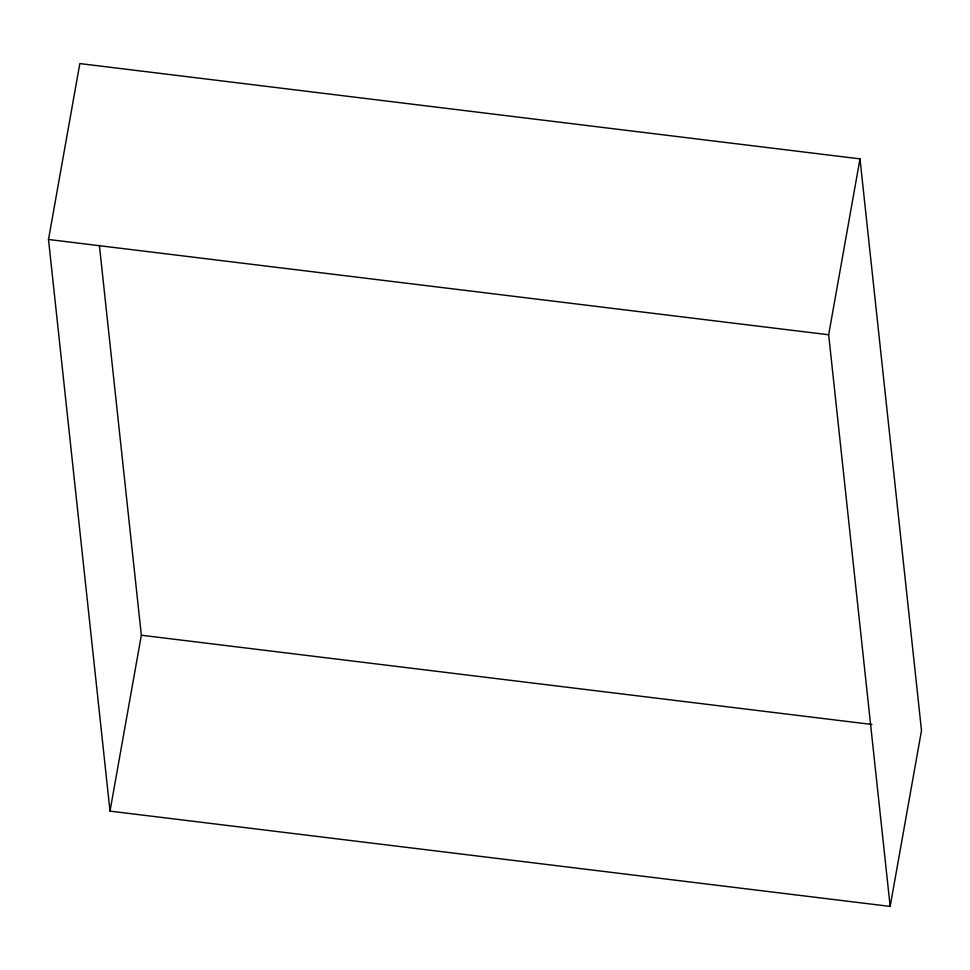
<?xml version="1.0" encoding="UTF-8"?>
<svg xmlns="http://www.w3.org/2000/svg" width="970" height="970" viewBox="0 0 970 970"><rect width="100%" height="100%" fill="white"/><g stroke="black" fill="none" stroke-linecap="round" stroke-linejoin="round"><path stroke-width="1.45" d="M48.5 239.481L79.831 63.571L859.99 158.874L921.5 730.519L890.169 906.429L110.01 811.126L48.5 239.481L828.659 334.771L890.169 906.429M110.01 811.126L141.341 635.229L99.413 245.604M828.659 334.771L859.99 158.874M141.341 635.229L871.897 724.469"/></g></svg>
